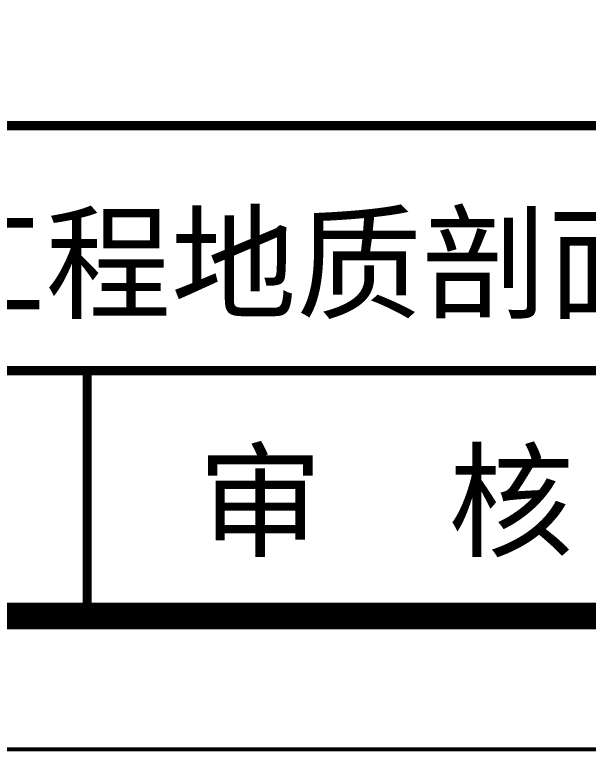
# Model space of a CAD drawing. Header units: millimetres. Extents: x -255 to 9196, y 129 to 426.
# Drawn here: x 2169.89 to 2191.38, y 129.26 to 156.88 of the extents above; entities that cross this region are included whole.
import ezdxf
from ezdxf.enums import TextEntityAlignment as Align

# ---------------------------------------------------------------- set-up
doc = ezdxf.new("R2010")
doc.units = ezdxf.units.MM
doc.layers.add('不打印', color=7, linetype='Continuous', plot=False)
doc.layers.add('地质-图框', color=7, linetype='Continuous')
doc.styles.get("Standard").update_dxf_attribs({"font": 'simfang_0.ttf', "height": 2.5})

msp = doc.modelspace()

# ---------------------------------------------------------------- linework, layer by layer
at = {"const_width": 0.345}
for points in [[(2126.631, 171.112), (2310.49, 171.112), (2310.49, 134.34), (2126.631, 134.34), (2126.631, 171.112)], [(2126.631, 171.112), (2310.49, 171.112), (2310.49, 134.34), (2126.631, 134.34), (2126.631, 171.112)], [(2126.631, 152.726), (2310.49, 152.726)], [(2126.631, 143.533), (2310.49, 143.533)], [(2149.613, 143.533), (2310.49, 143.533)], [(2172.601, 143.533), (2172.601, 134.34)]]:
    msp.add_lwpolyline(points, dxfattribs=at)
at = {"layer": '不打印', "linetype": 'Continuous', "const_width": 0.15}
msp.add_lwpolyline([(1895.49, 129.34), (2315.49, 129.34), (2315.49, 426.34), (1895.49, 426.34), (1895.49, 129.34)], dxfattribs=at)
at = {"layer": '地质-图框', "linetype": 'Continuous', "const_width": 1}
msp.add_lwpolyline([(1900.49, 134.34), (2310.49, 134.34), (2310.49, 421.34), (1900.49, 421.34), (1900.49, 134.34), (2310.49, 134.34)], dxfattribs=at)

# ---------------------------------------------------------------- texts
msp.add_text('工程地质剖面图', height=3.4474).set_placement((2182.794, 145.845), align=Align.CENTER)
msp.add_text('审  核', height=3.4474).set_placement((2176.737, 136.919))

doc.saveas('drawing.dxf')
